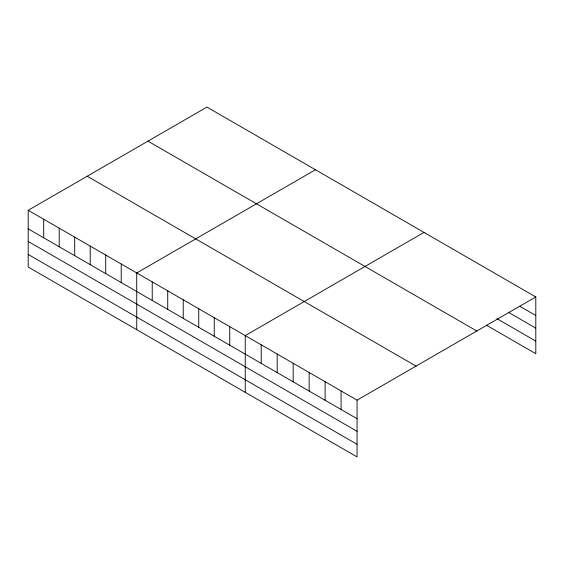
<?xml version="1.0" encoding="UTF-8"?>
<svg xmlns="http://www.w3.org/2000/svg" width="564" height="564" viewBox="0 0 564 564"><rect width="100%" height="100%" fill="white"/><g stroke="black" fill="none" stroke-linecap="round" stroke-linejoin="round"><path stroke-width="0.85" d="M357.061 431.319L357.061 400.158L28.2 210.287L28.2 267.04L357.061 456.903L357.061 431.319L28.2 241.448M486.358 325.167L535.8 353.713L535.8 296.96L206.939 107.097L28.2 210.287M315.459 169.75L136.728 272.948L136.728 329.693M423.987 232.41L245.248 335.601L245.248 392.347M357.061 400.158L535.8 296.96M519.825 306.301L535.8 315.523M508.418 312.315L535.8 328.121M497.011 318.709L535.8 341.107M147.951 141.148L476.82 331.019M87.18 176.236L416.049 366.099M28.2 228.85L357.061 418.714M28.2 254.434L357.061 444.305M341.086 390.937L341.086 409.492M325.118 381.708L325.118 400.271M309.142 372.487L309.142 391.049M293.167 363.265L293.167 381.828M277.192 354.044L277.192 372.607M261.224 344.823L261.224 363.378M229.745 326.648L229.745 345.21M214.242 317.701L214.242 336.257M198.739 308.748L198.739 327.31M183.237 299.794L183.237 318.357M167.734 290.848L167.734 309.403M152.231 281.894L152.231 300.457M121.218 263.994L121.218 282.55M105.715 255.041L105.715 273.603M90.212 246.094L90.212 264.65M74.709 237.141L74.709 255.703M59.206 228.187L59.206 246.75M43.703 219.241L43.703 237.796"/></g></svg>
